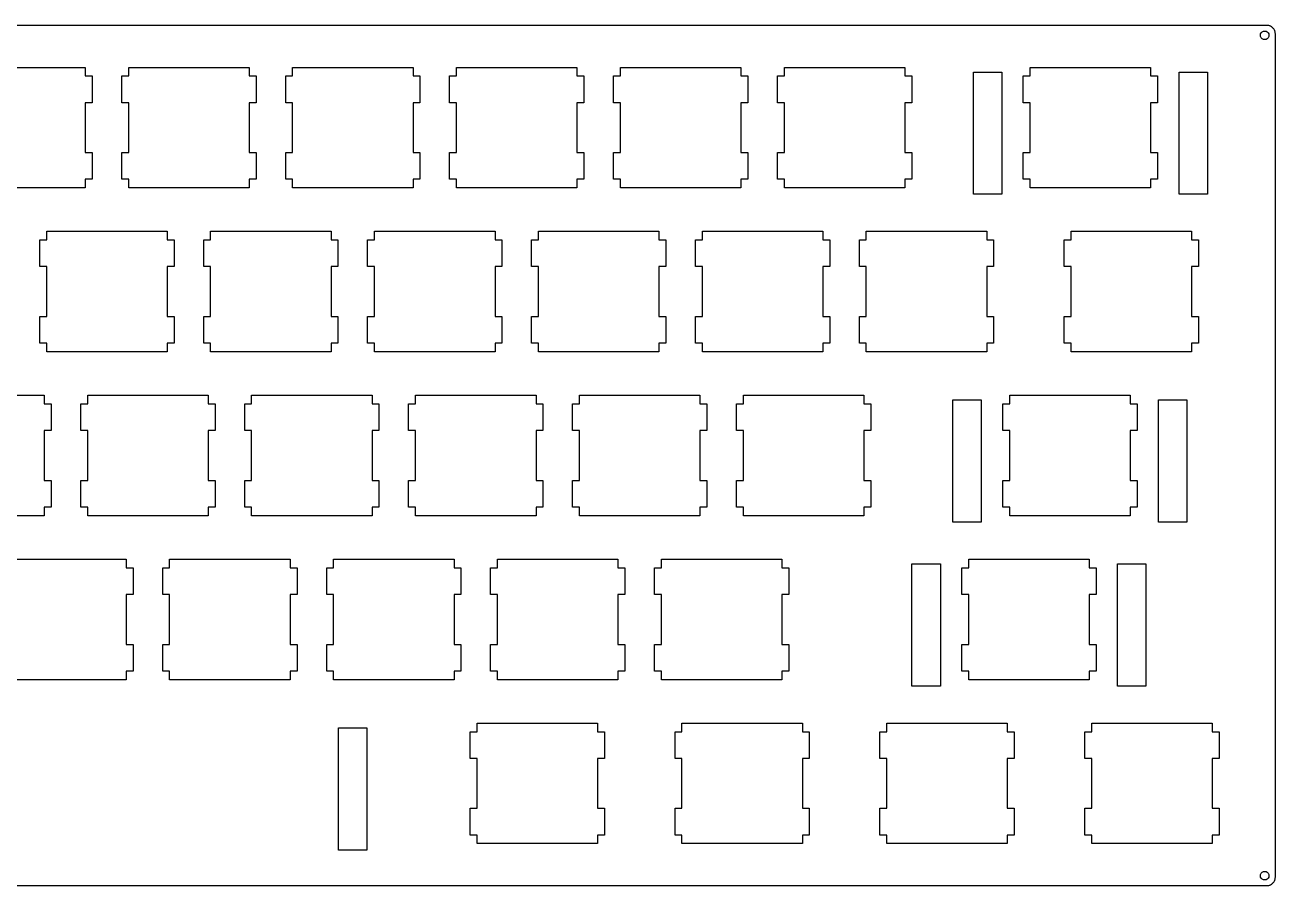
# Model space of a CAD drawing. Extents: x 0 to 291, y 0 to 100.
# Drawn here: x 145.4 to 290.6, y 0.1 to 100.2 of the extents above; entities that cross this region are included whole.
import ezdxf

# ---------------------------------------------------------------- set-up
doc = ezdxf.new("R2010")
doc.units = 0
doc.layers.get('0').update_dxf_attribs({"linetype": 'CONTINUOUS'})

msp = doc.modelspace()

# ---------------------------------------------------------------- linework, layer by layer
at = {"color": 0}
for p, q in [((1.09416, 100.156), (289.644, 100.156)), ((288.944, 98.9556), (288.968, 99.1112)), ((288.968, 98.8011), (288.944, 98.9556)), ((288.968, 99.1112), (289.039, 99.2505)), ((289.039, 98.6621), (288.968, 98.8011)), ((289.039, 99.2505), (289.15, 99.3606)), ((289.15, 99.3606), (289.289, 99.4322)), ((289.289, 99.4322), (289.443, 99.4558)), ((289.443, 99.4558), (289.599, 99.4322)), ((289.599, 99.4322), (289.738, 99.3606)), ((289.644, 100.156), (289.722, 100.153)), ((289.722, 100.153), (289.8, 100.143)), ((289.738, 99.3606), (289.848, 99.2505)), ((289.8, 100.143), (289.877, 100.128)), ((289.848, 99.2505), (289.92, 99.1112)), ((289.92, 98.8011), (289.848, 98.6621)), ((289.877, 100.128), (289.953, 100.106)), ((289.92, 99.1112), (289.943, 98.9556)), ((289.943, 98.9556), (289.92, 98.8011)), ((289.953, 100.106), (290.027, 100.08)), ((290.027, 100.08), (290.098, 100.047)), ((290.098, 100.047), (290.165, 100.008)), ((290.165, 100.008), (290.231, 99.9642)), ((290.231, 99.9642), (290.293, 99.9162)), ((290.293, 99.9162), (290.351, 99.8622)), ((290.351, 99.8622), (290.403, 99.8044)), ((290.403, 99.8044), (290.453, 99.7437)), ((290.453, 99.7437), (290.497, 99.6777)), ((290.497, 99.6777), (290.535, 99.61)), ((290.535, 99.61), (290.568, 99.5384)), ((290.568, 99.5384), (290.595, 99.4653)), ((290.595, 99.4653), (290.616, 99.3881)), ((290.616, 99.3881), (290.632, 99.3126)), ((290.632, 99.3126), (290.641, 99.2339)), ((290.641, 99.2339), (290.643, 99.1553)), ((290.643, 99.1553), (290.643, 1.10519)), ((289.15, 98.5502), (289.039, 98.6621)), ((289.289, 98.48), (289.15, 98.5502)), ((289.443, 98.4553), (289.289, 98.48)), ((289.599, 98.48), (289.443, 98.4553)), ((289.738, 98.5502), (289.599, 98.48)), ((289.848, 98.6621), (289.738, 98.5502)), ((138.369, 95.2306), (152.368, 95.2306)), ((152.368, 95.2306), (152.368, 94.2301)), ((157.419, 94.2301), (157.419, 95.2306)), ((157.419, 95.2306), (171.418, 95.2306)), ((171.418, 95.2306), (171.418, 94.2301)), ((176.469, 94.2301), (176.469, 95.2306)), ((176.469, 95.2306), (190.468, 95.2306)), ((190.468, 95.2306), (190.468, 94.2301)), ((195.519, 94.2301), (195.519, 95.2306)), ((195.519, 95.2306), (209.518, 95.2306)), ((209.518, 95.2306), (209.518, 94.2301)), ((214.569, 94.2301), (214.569, 95.2306)), ((214.569, 95.2306), (228.568, 95.2306)), ((228.568, 95.2306), (228.568, 94.2301)), ((233.619, 94.2301), (233.619, 95.2306)), ((233.619, 95.2306), (247.618, 95.2306)), ((247.618, 95.2306), (247.618, 94.2301)), ((255.595, 94.681), (258.893, 94.681)), ((255.595, 80.4803), (255.595, 94.681)), ((258.893, 94.681), (258.893, 80.4803)), ((262.194, 94.2301), (262.194, 95.2306)), ((262.194, 95.2306), (276.193, 95.2306)), ((276.193, 95.2306), (276.193, 94.2301)), ((279.494, 94.681), (282.794, 94.681)), ((279.494, 80.4803), (279.494, 94.681)), ((282.794, 94.681), (282.794, 80.4803)), ((152.368, 94.2301), (153.169, 94.2301)), ((153.169, 94.2301), (153.169, 91.131)), ((156.618, 91.131), (156.618, 94.2301)), ((156.618, 94.2301), (157.419, 94.2301)), ((171.418, 94.2301), (172.219, 94.2301)), ((172.219, 94.2301), (172.219, 91.131)), ((175.668, 91.131), (175.668, 94.2301)), ((175.668, 94.2301), (176.469, 94.2301)), ((190.468, 94.2301), (191.269, 94.2301)), ((191.269, 94.2301), (191.269, 91.131)), ((194.718, 91.131), (194.718, 94.2301)), ((194.718, 94.2301), (195.519, 94.2301)), ((209.518, 94.2301), (210.319, 94.2301)), ((210.319, 94.2301), (210.319, 91.131)), ((213.768, 91.131), (213.768, 94.2301)), ((213.768, 94.2301), (214.569, 94.2301)), ((228.568, 94.2301), (229.369, 94.2301)), ((229.369, 94.2301), (229.369, 91.131)), ((232.818, 91.131), (232.818, 94.2301)), ((232.818, 94.2301), (233.619, 94.2301)), ((247.618, 94.2301), (248.419, 94.2301)), ((248.419, 94.2301), (248.419, 91.131)), ((261.393, 91.131), (261.393, 94.2301)), ((261.393, 94.2301), (262.194, 94.2301)), ((276.193, 94.2301), (276.994, 94.2301)), ((276.994, 94.2301), (276.994, 91.131)), ((153.169, 91.131), (152.368, 91.131)), ((152.368, 91.131), (152.368, 85.3309)), ((157.419, 91.131), (156.618, 91.131)), ((157.419, 85.3309), (157.419, 91.131)), ((172.219, 91.131), (171.418, 91.131)), ((171.418, 91.131), (171.418, 85.3309)), ((176.469, 91.131), (175.668, 91.131)), ((176.469, 85.3309), (176.469, 91.131)), ((191.269, 91.131), (190.468, 91.131)), ((190.468, 91.131), (190.468, 85.3309)), ((195.519, 91.131), (194.718, 91.131)), ((195.519, 85.3309), (195.519, 91.131)), ((210.319, 91.131), (209.518, 91.131)), ((209.518, 91.131), (209.518, 85.3309)), ((214.569, 91.131), (213.768, 91.131)), ((214.569, 85.3309), (214.569, 91.131)), ((229.369, 91.131), (228.568, 91.131)), ((228.568, 91.131), (228.568, 85.3309)), ((233.619, 91.131), (232.818, 91.131)), ((233.619, 85.3309), (233.619, 91.131)), ((248.419, 91.131), (247.618, 91.131)), ((247.618, 91.131), (247.618, 85.3309)), ((262.194, 91.131), (261.393, 91.131)), ((262.194, 85.3309), (262.194, 91.131)), ((276.994, 91.131), (276.193, 91.131)), ((276.193, 91.131), (276.193, 85.3309)), ((152.368, 85.3309), (153.169, 85.3309)), ((153.169, 85.3309), (153.169, 82.2304)), ((156.618, 82.2304), (156.618, 85.3309)), ((156.618, 85.3309), (157.419, 85.3309)), ((171.418, 85.3309), (172.219, 85.3309)), ((172.219, 85.3309), (172.219, 82.2304)), ((175.668, 82.2304), (175.668, 85.3309)), ((175.668, 85.3309), (176.469, 85.3309)), ((190.468, 85.3309), (191.269, 85.3309)), ((191.269, 85.3309), (191.269, 82.2304)), ((194.718, 82.2304), (194.718, 85.3309)), ((194.718, 85.3309), (195.519, 85.3309)), ((209.518, 85.3309), (210.319, 85.3309)), ((210.319, 85.3309), (210.319, 82.2304)), ((213.768, 82.2304), (213.768, 85.3309)), ((213.768, 85.3309), (214.569, 85.3309)), ((228.568, 85.3309), (229.369, 85.3309)), ((229.369, 85.3309), (229.369, 82.2304)), ((232.818, 82.2304), (232.818, 85.3309)), ((232.818, 85.3309), (233.619, 85.3309)), ((247.618, 85.3309), (248.419, 85.3309)), ((248.419, 85.3309), (248.419, 82.2304)), ((261.393, 82.2304), (261.393, 85.3309)), ((261.393, 85.3309), (262.194, 85.3309)), ((276.193, 85.3309), (276.994, 85.3309)), ((276.994, 85.3309), (276.994, 82.2304)), ((152.368, 82.2304), (152.368, 81.2313)), ((153.169, 82.2304), (152.368, 82.2304)), ((157.419, 82.2304), (156.618, 82.2304)), ((157.419, 81.2313), (157.419, 82.2304)), ((171.418, 82.2304), (171.418, 81.2313)), ((172.219, 82.2304), (171.418, 82.2304)), ((176.469, 82.2304), (175.668, 82.2304)), ((176.469, 81.2313), (176.469, 82.2304)), ((190.468, 82.2304), (190.468, 81.2313)), ((191.269, 82.2304), (190.468, 82.2304)), ((195.519, 82.2304), (194.718, 82.2304)), ((195.519, 81.2313), (195.519, 82.2304)), ((209.518, 82.2304), (209.518, 81.2313)), ((210.319, 82.2304), (209.518, 82.2304)), ((214.569, 82.2304), (213.768, 82.2304)), ((214.569, 81.2313), (214.569, 82.2304)), ((228.568, 82.2304), (228.568, 81.2313)), ((229.369, 82.2304), (228.568, 82.2304)), ((233.619, 82.2304), (232.818, 82.2304)), ((233.619, 81.2313), (233.619, 82.2304)), ((247.618, 82.2304), (247.618, 81.2313)), ((248.419, 82.2304), (247.618, 82.2304)), ((262.194, 82.2304), (261.393, 82.2304)), ((262.194, 81.2313), (262.194, 82.2304)), ((276.193, 82.2304), (276.193, 81.2313)), ((276.994, 82.2304), (276.193, 82.2304)), ((152.368, 81.2313), (138.369, 81.2313)), ((171.418, 81.2313), (157.419, 81.2313)), ((190.468, 81.2313), (176.469, 81.2313)), ((209.518, 81.2313), (195.519, 81.2313)), ((228.568, 81.2313), (214.569, 81.2313)), ((247.618, 81.2313), (233.619, 81.2313)), ((258.893, 80.4803), (255.595, 80.4803)), ((276.193, 81.2313), (262.194, 81.2313)), ((282.794, 80.4803), (279.494, 80.4803)), ((147.894, 75.1801), (147.894, 76.1806)), ((147.894, 76.1806), (161.893, 76.1806)), ((161.893, 76.1806), (161.893, 75.1801)), ((166.944, 75.1801), (166.944, 76.1806)), ((166.944, 76.1806), (180.943, 76.1806)), ((180.943, 76.1806), (180.943, 75.1801)), ((185.994, 75.1801), (185.994, 76.1806)), ((185.994, 76.1806), (199.993, 76.1806)), ((199.993, 76.1806), (199.993, 75.1801)), ((205.044, 75.1801), (205.044, 76.1806)), ((205.044, 76.1806), (219.043, 76.1806)), ((219.043, 76.1806), (219.043, 75.1801)), ((224.094, 75.1801), (224.094, 76.1806)), ((224.094, 76.1806), (238.093, 76.1806)), ((238.093, 76.1806), (238.093, 75.1801)), ((243.144, 75.1801), (243.144, 76.1806)), ((243.144, 76.1806), (257.143, 76.1806)), ((257.143, 76.1806), (257.143, 75.1801)), ((266.956, 75.1801), (266.956, 76.1806)), ((266.956, 76.1806), (280.957, 76.1806)), ((280.957, 76.1806), (280.957, 75.1801)), ((147.093, 72.081), (147.093, 75.1801)), ((147.093, 75.1801), (147.894, 75.1801)), ((161.893, 75.1801), (162.694, 75.1801)), ((162.694, 75.1801), (162.694, 72.081)), ((166.143, 72.081), (166.143, 75.1801)), ((166.143, 75.1801), (166.944, 75.1801)), ((180.943, 75.1801), (181.744, 75.1801)), ((181.744, 75.1801), (181.744, 72.081)), ((185.193, 72.081), (185.193, 75.1801)), ((185.193, 75.1801), (185.994, 75.1801)), ((199.993, 75.1801), (200.794, 75.1801)), ((200.794, 75.1801), (200.794, 72.081)), ((204.243, 72.081), (204.243, 75.1801)), ((204.243, 75.1801), (205.044, 75.1801)), ((219.043, 75.1801), (219.844, 75.1801)), ((219.844, 75.1801), (219.844, 72.081)), ((223.293, 72.081), (223.293, 75.1801)), ((223.293, 75.1801), (224.094, 75.1801)), ((238.093, 75.1801), (238.894, 75.1801)), ((238.894, 75.1801), (238.894, 72.081)), ((242.343, 72.081), (242.343, 75.1801)), ((242.343, 75.1801), (243.144, 75.1801)), ((257.143, 75.1801), (257.944, 75.1801)), ((257.944, 75.1801), (257.944, 72.081)), ((266.157, 72.081), (266.157, 75.1801)), ((266.157, 75.1801), (266.956, 75.1801)), ((280.957, 75.1801), (281.757, 75.1801)), ((281.757, 75.1801), (281.757, 72.081)), ((147.894, 72.081), (147.093, 72.081)), ((147.894, 66.2809), (147.894, 72.081)), ((162.694, 72.081), (161.893, 72.081)), ((161.893, 72.081), (161.893, 66.2809)), ((166.944, 72.081), (166.143, 72.081)), ((166.944, 66.2809), (166.944, 72.081)), ((181.744, 72.081), (180.943, 72.081)), ((180.943, 72.081), (180.943, 66.2809)), ((185.994, 72.081), (185.193, 72.081)), ((185.994, 66.2809), (185.994, 72.081)), ((200.794, 72.081), (199.993, 72.081)), ((199.993, 72.081), (199.993, 66.2809)), ((205.044, 72.081), (204.243, 72.081)), ((205.044, 66.2809), (205.044, 72.081)), ((219.844, 72.081), (219.043, 72.081)), ((219.043, 72.081), (219.043, 66.2809)), ((224.094, 72.081), (223.293, 72.081)), ((224.094, 66.2809), (224.094, 72.081)), ((238.894, 72.081), (238.093, 72.081)), ((238.093, 72.081), (238.093, 66.2809)), ((243.144, 72.081), (242.343, 72.081)), ((243.144, 66.2809), (243.144, 72.081)), ((257.944, 72.081), (257.143, 72.081)), ((257.143, 72.081), (257.143, 66.2809)), ((266.956, 72.081), (266.157, 72.081)), ((266.956, 66.2809), (266.956, 72.081)), ((281.757, 72.081), (280.957, 72.081)), ((280.957, 72.081), (280.957, 66.2809)), ((147.093, 63.1804), (147.093, 66.2809)), ((147.093, 66.2809), (147.894, 66.2809)), ((161.893, 66.2809), (162.694, 66.2809)), ((162.694, 66.2809), (162.694, 63.1804)), ((166.143, 63.1804), (166.143, 66.2809)), ((166.143, 66.2809), (166.944, 66.2809)), ((180.943, 66.2809), (181.744, 66.2809)), ((181.744, 66.2809), (181.744, 63.1804)), ((185.193, 63.1804), (185.193, 66.2809)), ((185.193, 66.2809), (185.994, 66.2809)), ((199.993, 66.2809), (200.794, 66.2809)), ((200.794, 66.2809), (200.794, 63.1804)), ((204.243, 63.1804), (204.243, 66.2809)), ((204.243, 66.2809), (205.044, 66.2809)), ((219.043, 66.2809), (219.844, 66.2809)), ((219.844, 66.2809), (219.844, 63.1804)), ((223.293, 63.1804), (223.293, 66.2809)), ((223.293, 66.2809), (224.094, 66.2809)), ((238.093, 66.2809), (238.894, 66.2809)), ((238.894, 66.2809), (238.894, 63.1804)), ((242.343, 63.1804), (242.343, 66.2809)), ((242.343, 66.2809), (243.144, 66.2809)), ((257.143, 66.2809), (257.944, 66.2809)), ((257.944, 66.2809), (257.944, 63.1804)), ((266.157, 63.1804), (266.157, 66.2809)), ((266.157, 66.2809), (266.956, 66.2809)), ((280.957, 66.2809), (281.757, 66.2809)), ((281.757, 66.2809), (281.757, 63.1804)), ((147.894, 63.1804), (147.093, 63.1804)), ((147.894, 62.1813), (147.894, 63.1804)), ((161.893, 63.1804), (161.893, 62.1813)), ((162.694, 63.1804), (161.893, 63.1804)), ((166.944, 63.1804), (166.143, 63.1804)), ((166.944, 62.1813), (166.944, 63.1804)), ((180.943, 63.1804), (180.943, 62.1813)), ((181.744, 63.1804), (180.943, 63.1804)), ((185.994, 63.1804), (185.193, 63.1804)), ((185.994, 62.1813), (185.994, 63.1804)), ((199.993, 63.1804), (199.993, 62.1813)), ((200.794, 63.1804), (199.993, 63.1804)), ((205.044, 63.1804), (204.243, 63.1804)), ((205.044, 62.1813), (205.044, 63.1804)), ((219.043, 63.1804), (219.043, 62.1813)), ((219.844, 63.1804), (219.043, 63.1804)), ((224.094, 63.1804), (223.293, 63.1804)), ((224.094, 62.1813), (224.094, 63.1804)), ((238.093, 63.1804), (238.093, 62.1813)), ((238.894, 63.1804), (238.093, 63.1804)), ((243.144, 63.1804), (242.343, 63.1804)), ((243.144, 62.1813), (243.144, 63.1804)), ((257.143, 63.1804), (257.143, 62.1813)), ((257.944, 63.1804), (257.143, 63.1804)), ((266.956, 63.1804), (266.157, 63.1804)), ((266.956, 62.1813), (266.956, 63.1804)), ((280.957, 63.1804), (280.957, 62.1813)), ((281.757, 63.1804), (280.957, 63.1804)), ((161.893, 62.1813), (147.894, 62.1813)), ((180.943, 62.1813), (166.944, 62.1813)), ((199.993, 62.1813), (185.994, 62.1813)), ((219.043, 62.1813), (205.044, 62.1813)), ((238.093, 62.1813), (224.094, 62.1813)), ((257.143, 62.1813), (243.144, 62.1813)), ((280.957, 62.1813), (266.956, 62.1813)), ((133.606, 57.1306), (147.606, 57.1306)), ((147.606, 57.1306), (147.606, 56.1301)), ((152.656, 56.1301), (152.656, 57.1306)), ((152.656, 57.1306), (166.656, 57.1306)), ((166.656, 57.1306), (166.656, 56.1301)), ((171.706, 56.1301), (171.706, 57.1306)), ((171.706, 57.1306), (185.707, 57.1306)), ((185.707, 57.1306), (185.707, 56.1301)), ((190.756, 56.1301), (190.756, 57.1306)), ((190.756, 57.1306), (204.757, 57.1306)), ((204.757, 57.1306), (204.757, 56.1301)), ((209.806, 56.1301), (209.806, 57.1306)), ((209.806, 57.1306), (223.807, 57.1306)), ((223.807, 57.1306), (223.807, 56.1301)), ((228.856, 56.1301), (228.856, 57.1306)), ((228.856, 57.1306), (242.857, 57.1306)), ((242.857, 57.1306), (242.857, 56.1301)), ((259.813, 56.1301), (259.813, 57.1306)), ((259.813, 57.1306), (273.812, 57.1306)), ((273.812, 57.1306), (273.812, 56.1301)), ((147.606, 56.1301), (148.405, 56.1301)), ((148.405, 56.1301), (148.405, 53.031)), ((151.856, 53.031), (151.856, 56.1301)), ((151.856, 56.1301), (152.656, 56.1301)), ((166.656, 56.1301), (167.457, 56.1301)), ((167.457, 56.1301), (167.457, 53.031)), ((170.906, 53.031), (170.906, 56.1301)), ((170.906, 56.1301), (171.706, 56.1301)), ((185.707, 56.1301), (186.507, 56.1301)), ((186.507, 56.1301), (186.507, 53.031)), ((189.957, 53.031), (189.957, 56.1301)), ((189.957, 56.1301), (190.756, 56.1301)), ((204.757, 56.1301), (205.557, 56.1301)), ((205.557, 56.1301), (205.557, 53.031)), ((209.007, 53.031), (209.007, 56.1301)), ((209.007, 56.1301), (209.806, 56.1301)), ((223.807, 56.1301), (224.607, 56.1301)), ((224.607, 56.1301), (224.607, 53.031)), ((228.057, 53.031), (228.057, 56.1301)), ((228.057, 56.1301), (228.856, 56.1301)), ((242.857, 56.1301), (243.657, 56.1301)), ((243.657, 56.1301), (243.657, 53.031)), ((253.213, 56.581), (256.512, 56.581)), ((253.213, 42.3803), (253.213, 56.581)), ((256.512, 56.581), (256.512, 42.3803)), ((259.013, 53.031), (259.013, 56.1301)), ((259.013, 56.1301), (259.813, 56.1301)), ((273.812, 56.1301), (274.613, 56.1301)), ((274.613, 56.1301), (274.613, 53.031)), ((277.113, 56.581), (280.413, 56.581)), ((277.113, 42.3803), (277.113, 56.581)), ((280.413, 56.581), (280.413, 42.3803)), ((148.405, 53.031), (147.606, 53.031)), ((147.606, 53.031), (147.606, 47.2309)), ((152.656, 53.031), (151.856, 53.031)), ((152.656, 47.2309), (152.656, 53.031)), ((167.457, 53.031), (166.656, 53.031)), ((166.656, 53.031), (166.656, 47.2309)), ((171.706, 53.031), (170.906, 53.031)), ((171.706, 47.2309), (171.706, 53.031)), ((186.507, 53.031), (185.707, 53.031)), ((185.707, 53.031), (185.707, 47.2309)), ((190.756, 53.031), (189.957, 53.031)), ((190.756, 47.2309), (190.756, 53.031)), ((205.557, 53.031), (204.757, 53.031)), ((204.757, 53.031), (204.757, 47.2309)), ((209.806, 53.031), (209.007, 53.031)), ((209.806, 47.2309), (209.806, 53.031)), ((224.607, 53.031), (223.807, 53.031)), ((223.807, 53.031), (223.807, 47.2309)), ((228.856, 53.031), (228.057, 53.031)), ((228.856, 47.2309), (228.856, 53.031)), ((243.657, 53.031), (242.857, 53.031)), ((242.857, 53.031), (242.857, 47.2309)), ((259.813, 53.031), (259.013, 53.031)), ((259.813, 47.2309), (259.813, 53.031)), ((274.613, 53.031), (273.812, 53.031)), ((273.812, 53.031), (273.812, 47.2309)), ((147.606, 47.2309), (148.405, 47.2309)), ((148.405, 47.2309), (148.405, 44.1304)), ((151.856, 44.1304), (151.856, 47.2309)), ((151.856, 47.2309), (152.656, 47.2309)), ((166.656, 47.2309), (167.457, 47.2309)), ((167.457, 47.2309), (167.457, 44.1304)), ((170.906, 44.1304), (170.906, 47.2309)), ((170.906, 47.2309), (171.706, 47.2309)), ((185.707, 47.2309), (186.507, 47.2309)), ((186.507, 47.2309), (186.507, 44.1304)), ((189.957, 44.1304), (189.957, 47.2309)), ((189.957, 47.2309), (190.756, 47.2309)), ((204.757, 47.2309), (205.557, 47.2309)), ((205.557, 47.2309), (205.557, 44.1304)), ((209.007, 44.1304), (209.007, 47.2309)), ((209.007, 47.2309), (209.806, 47.2309)), ((223.807, 47.2309), (224.607, 47.2309)), ((224.607, 47.2309), (224.607, 44.1304)), ((228.057, 44.1304), (228.057, 47.2309)), ((228.057, 47.2309), (228.856, 47.2309)), ((242.857, 47.2309), (243.657, 47.2309)), ((243.657, 47.2309), (243.657, 44.1304)), ((259.013, 44.1304), (259.013, 47.2309)), ((259.013, 47.2309), (259.813, 47.2309)), ((273.812, 47.2309), (274.613, 47.2309)), ((274.613, 47.2309), (274.613, 44.1304)), ((147.606, 44.1304), (147.606, 43.1313)), ((148.405, 44.1304), (147.606, 44.1304)), ((152.656, 44.1304), (151.856, 44.1304)), ((152.656, 43.1313), (152.656, 44.1304)), ((166.656, 44.1304), (166.656, 43.1313)), ((167.457, 44.1304), (166.656, 44.1304)), ((171.706, 44.1304), (170.906, 44.1304)), ((171.706, 43.1313), (171.706, 44.1304)), ((185.707, 44.1304), (185.707, 43.1313)), ((186.507, 44.1304), (185.707, 44.1304)), ((190.756, 44.1304), (189.957, 44.1304)), ((190.756, 43.1313), (190.756, 44.1304)), ((204.757, 44.1304), (204.757, 43.1313)), ((205.557, 44.1304), (204.757, 44.1304)), ((209.806, 44.1304), (209.007, 44.1304)), ((209.806, 43.1313), (209.806, 44.1304)), ((223.807, 44.1304), (223.807, 43.1313)), ((224.607, 44.1304), (223.807, 44.1304)), ((228.856, 44.1304), (228.057, 44.1304)), ((228.856, 43.1313), (228.856, 44.1304)), ((242.857, 44.1304), (242.857, 43.1313)), ((243.657, 44.1304), (242.857, 44.1304)), ((259.813, 44.1304), (259.013, 44.1304)), ((259.813, 43.1313), (259.813, 44.1304)), ((273.812, 44.1304), (273.812, 43.1313)), ((274.613, 44.1304), (273.812, 44.1304)), ((147.606, 43.1313), (133.606, 43.1313)), ((166.656, 43.1313), (152.656, 43.1313)), ((185.707, 43.1313), (171.706, 43.1313)), ((204.757, 43.1313), (190.756, 43.1313)), ((223.807, 43.1313), (209.806, 43.1313)), ((242.857, 43.1313), (228.856, 43.1313)), ((256.512, 42.3803), (253.213, 42.3803)), ((273.812, 43.1313), (259.813, 43.1313)), ((280.413, 42.3803), (277.113, 42.3803)), ((143.131, 38.0806), (157.132, 38.0806)), ((157.132, 38.0806), (157.132, 37.0801)), ((162.181, 37.0801), (162.181, 38.0806)), ((162.181, 38.0806), (176.182, 38.0806)), ((176.182, 38.0806), (176.182, 37.0801)), ((181.231, 37.0801), (181.231, 38.0806)), ((181.231, 38.0806), (195.232, 38.0806)), ((195.232, 38.0806), (195.232, 37.0801)), ((200.281, 37.0801), (200.281, 38.0806)), ((200.281, 38.0806), (214.282, 38.0806)), ((214.282, 38.0806), (214.282, 37.0801)), ((219.331, 37.0801), (219.331, 38.0806)), ((219.331, 38.0806), (233.332, 38.0806)), ((233.332, 38.0806), (233.332, 37.0801)), ((255.05, 37.0801), (255.05, 38.0806)), ((255.05, 38.0806), (269.049, 38.0806)), ((269.049, 38.0806), (269.049, 37.0801)), ((157.132, 37.0801), (157.932, 37.0801)), ((157.932, 37.0801), (157.932, 33.981)), ((161.382, 33.981), (161.382, 37.0801)), ((161.382, 37.0801), (162.181, 37.0801)), ((176.182, 37.0801), (176.982, 37.0801)), ((176.982, 37.0801), (176.982, 33.981)), ((180.432, 33.981), (180.432, 37.0801)), ((180.432, 37.0801), (181.231, 37.0801)), ((195.232, 37.0801), (196.032, 37.0801)), ((196.032, 37.0801), (196.032, 33.981)), ((199.482, 33.981), (199.482, 37.0801)), ((199.482, 37.0801), (200.281, 37.0801)), ((214.282, 37.0801), (215.082, 37.0801)), ((215.082, 37.0801), (215.082, 33.981)), ((218.532, 33.981), (218.532, 37.0801)), ((218.532, 37.0801), (219.331, 37.0801)), ((233.332, 37.0801), (234.132, 37.0801)), ((234.132, 37.0801), (234.132, 33.981)), ((248.449, 37.531), (251.75, 37.531)), ((248.449, 23.3302), (248.449, 37.531)), ((251.75, 37.531), (251.75, 23.3302)), ((254.249, 33.981), (254.249, 37.0801)), ((254.249, 37.0801), (255.05, 37.0801)), ((269.049, 37.0801), (269.85, 37.0801)), ((269.85, 37.0801), (269.85, 33.981)), ((272.35, 37.531), (275.65, 37.531)), ((272.35, 23.3302), (272.35, 37.531)), ((275.65, 37.531), (275.65, 23.3302)), ((157.932, 33.981), (157.132, 33.981)), ((157.132, 33.981), (157.132, 28.1809)), ((162.181, 33.981), (161.382, 33.981)), ((162.181, 28.1809), (162.181, 33.981)), ((176.982, 33.981), (176.182, 33.981)), ((176.182, 33.981), (176.182, 28.1809)), ((181.231, 33.981), (180.432, 33.981)), ((181.231, 28.1809), (181.231, 33.981)), ((196.032, 33.981), (195.232, 33.981)), ((195.232, 33.981), (195.232, 28.1809)), ((200.281, 33.981), (199.482, 33.981)), ((200.281, 28.1809), (200.281, 33.981)), ((215.082, 33.981), (214.282, 33.981)), ((214.282, 33.981), (214.282, 28.1809)), ((219.331, 33.981), (218.532, 33.981)), ((219.331, 28.1809), (219.331, 33.981)), ((234.132, 33.981), (233.332, 33.981)), ((233.332, 33.981), (233.332, 28.1809)), ((255.05, 33.981), (254.249, 33.981)), ((255.05, 28.1809), (255.05, 33.981)), ((269.85, 33.981), (269.049, 33.981)), ((269.049, 33.981), (269.049, 28.1809)), ((157.132, 28.1809), (157.932, 28.1809)), ((157.932, 28.1809), (157.932, 25.0803)), ((161.382, 25.0803), (161.382, 28.1809)), ((161.382, 28.1809), (162.181, 28.1809)), ((176.182, 28.1809), (176.982, 28.1809)), ((176.982, 28.1809), (176.982, 25.0803)), ((180.432, 25.0803), (180.432, 28.1809)), ((180.432, 28.1809), (181.231, 28.1809)), ((195.232, 28.1809), (196.032, 28.1809)), ((196.032, 28.1809), (196.032, 25.0803)), ((199.482, 25.0803), (199.482, 28.1809)), ((199.482, 28.1809), (200.281, 28.1809)), ((214.282, 28.1809), (215.082, 28.1809)), ((215.082, 28.1809), (215.082, 25.0803)), ((218.532, 25.0803), (218.532, 28.1809)), ((218.532, 28.1809), (219.331, 28.1809)), ((233.332, 28.1809), (234.132, 28.1809)), ((234.132, 28.1809), (234.132, 25.0803)), ((254.249, 25.0803), (254.249, 28.1809)), ((254.249, 28.1809), (255.05, 28.1809)), ((269.049, 28.1809), (269.85, 28.1809)), ((269.85, 28.1809), (269.85, 25.0803)), ((157.132, 25.0803), (157.132, 24.0812)), ((157.932, 25.0803), (157.132, 25.0803)), ((162.181, 25.0803), (161.382, 25.0803)), ((162.181, 24.0812), (162.181, 25.0803)), ((176.182, 25.0803), (176.182, 24.0812)), ((176.982, 25.0803), (176.182, 25.0803)), ((181.231, 25.0803), (180.432, 25.0803)), ((181.231, 24.0812), (181.231, 25.0803)), ((195.232, 25.0803), (195.232, 24.0812)), ((196.032, 25.0803), (195.232, 25.0803)), ((200.281, 25.0803), (199.482, 25.0803)), ((200.281, 24.0812), (200.281, 25.0803)), ((214.282, 25.0803), (214.282, 24.0812)), ((215.082, 25.0803), (214.282, 25.0803)), ((219.331, 25.0803), (218.532, 25.0803)), ((219.331, 24.0812), (219.331, 25.0803)), ((233.332, 25.0803), (233.332, 24.0812)), ((234.132, 25.0803), (233.332, 25.0803)), ((255.05, 25.0803), (254.249, 25.0803)), ((255.05, 24.0812), (255.05, 25.0803)), ((269.049, 25.0803), (269.049, 24.0812)), ((269.85, 25.0803), (269.049, 25.0803)), ((157.132, 24.0812), (143.131, 24.0812)), ((176.182, 24.0812), (162.181, 24.0812)), ((195.232, 24.0812), (181.231, 24.0812)), ((214.282, 24.0812), (200.281, 24.0812)), ((233.332, 24.0812), (219.331, 24.0812)), ((251.75, 23.3302), (248.449, 23.3302)), ((269.049, 24.0812), (255.05, 24.0812)), ((275.65, 23.3302), (272.35, 23.3302)), ((197.9, 18.0303), (197.9, 19.0307)), ((197.9, 19.0307), (211.899, 19.0307)), ((211.899, 19.0307), (211.899, 18.0303)), ((221.713, 18.0303), (221.713, 19.0307)), ((221.713, 19.0307), (235.712, 19.0307)), ((235.712, 19.0307), (235.712, 18.0303)), ((245.525, 18.0303), (245.525, 19.0307)), ((245.525, 19.0307), (259.524, 19.0307)), ((259.524, 19.0307), (259.524, 18.0303)), ((269.338, 18.0303), (269.338, 19.0307)), ((269.338, 19.0307), (283.337, 19.0307)), ((283.337, 19.0307), (283.337, 18.0303)), ((181.813, 18.4809), (185.113, 18.4809)), ((181.813, 4.28018), (181.813, 18.4809)), ((185.113, 18.4809), (185.113, 4.28018)), ((197.099, 14.931), (197.099, 18.0303)), ((197.099, 18.0303), (197.9, 18.0303)), ((211.899, 18.0303), (212.7, 18.0303)), ((212.7, 18.0303), (212.7, 14.931)), ((220.913, 14.931), (220.913, 18.0303)), ((220.913, 18.0303), (221.713, 18.0303)), ((235.712, 18.0303), (236.513, 18.0303)), ((236.513, 18.0303), (236.513, 14.931)), ((244.724, 14.931), (244.724, 18.0303)), ((244.724, 18.0303), (245.525, 18.0303)), ((259.524, 18.0303), (260.325, 18.0303)), ((260.325, 18.0303), (260.325, 14.931)), ((268.538, 14.931), (268.538, 18.0303)), ((268.538, 18.0303), (269.338, 18.0303)), ((283.337, 18.0303), (284.138, 18.0303)), ((284.138, 18.0303), (284.138, 14.931)), ((197.9, 14.931), (197.099, 14.931)), ((197.9, 9.13088), (197.9, 14.931)), ((212.7, 14.931), (211.899, 14.931)), ((211.899, 14.931), (211.899, 9.13088)), ((221.713, 14.931), (220.913, 14.931)), ((221.713, 9.13088), (221.713, 14.931)), ((236.513, 14.931), (235.712, 14.931)), ((235.712, 14.931), (235.712, 9.13088)), ((245.525, 14.931), (244.724, 14.931)), ((245.525, 9.13088), (245.525, 14.931)), ((260.325, 14.931), (259.524, 14.931)), ((259.524, 14.931), (259.524, 9.13088)), ((269.338, 14.931), (268.538, 14.931)), ((269.338, 9.13088), (269.338, 14.931)), ((284.138, 14.931), (283.337, 14.931)), ((283.337, 14.931), (283.337, 9.13088)), ((197.099, 6.03031), (197.099, 9.13088)), ((197.099, 9.13088), (197.9, 9.13088)), ((211.899, 9.13088), (212.7, 9.13088)), ((212.7, 9.13088), (212.7, 6.03031)), ((220.913, 6.03031), (220.913, 9.13088)), ((220.913, 9.13088), (221.713, 9.13088)), ((235.712, 9.13088), (236.513, 9.13088)), ((236.513, 9.13088), (236.513, 6.03031)), ((244.724, 6.03031), (244.724, 9.13088)), ((244.724, 9.13088), (245.525, 9.13088)), ((259.524, 9.13088), (260.325, 9.13088)), ((260.325, 9.13088), (260.325, 6.03031)), ((268.538, 6.03031), (268.538, 9.13088)), ((268.538, 9.13088), (269.338, 9.13088)), ((283.337, 9.13088), (284.138, 9.13088)), ((284.138, 9.13088), (284.138, 6.03031)), ((197.9, 6.03031), (197.099, 6.03031)), ((197.9, 5.03121), (197.9, 6.03031)), ((211.899, 6.03031), (211.899, 5.03121)), ((212.7, 6.03031), (211.899, 6.03031)), ((221.713, 6.03031), (220.913, 6.03031)), ((221.713, 5.03121), (221.713, 6.03031)), ((235.712, 6.03031), (235.712, 5.03121)), ((236.513, 6.03031), (235.712, 6.03031)), ((245.525, 6.03031), (244.724, 6.03031)), ((245.525, 5.03121), (245.525, 6.03031)), ((259.524, 6.03031), (259.524, 5.03121)), ((260.325, 6.03031), (259.524, 6.03031)), ((269.338, 6.03031), (268.538, 6.03031)), ((269.338, 5.03121), (269.338, 6.03031)), ((283.337, 6.03031), (283.337, 5.03121)), ((284.138, 6.03031), (283.337, 6.03031)), ((211.899, 5.03121), (197.9, 5.03121)), ((235.712, 5.03121), (221.713, 5.03121)), ((259.524, 5.03121), (245.525, 5.03121)), ((283.337, 5.03121), (269.338, 5.03121)), ((185.113, 4.28018), (181.813, 4.28018)), ((288.944, 1.30638), (288.968, 1.46072)), ((288.968, 1.46072), (289.039, 1.5999)), ((289.039, 1.5999), (289.15, 1.71015)), ((289.15, 1.71015), (289.289, 1.7818)), ((289.289, 1.7818), (289.443, 1.80523)), ((289.443, 1.80523), (289.599, 1.7818)), ((289.599, 1.7818), (289.738, 1.71015)), ((289.738, 1.71015), (289.848, 1.5999)), ((289.848, 1.5999), (289.92, 1.46072)), ((289.92, 1.46072), (289.943, 1.30638)), ((289.644, 0.106109), (1.09416, 0.106109)), ((288.968, 1.15066), (288.944, 1.30638)), ((289.039, 1.01148), (288.968, 1.15066)), ((289.15, 0.901238), (289.039, 1.01148)), ((289.289, 0.829578), (289.15, 0.901238)), ((289.443, 0.806154), (289.289, 0.829578)), ((289.599, 0.829578), (289.443, 0.806154)), ((289.738, 0.901238), (289.599, 0.829578)), ((289.722, 0.108865), (289.644, 0.106109)), ((289.8, 0.117133), (289.722, 0.108865)), ((289.848, 1.01148), (289.738, 0.901238)), ((289.877, 0.13367), (289.8, 0.117133)), ((289.92, 1.15066), (289.848, 1.01148)), ((289.953, 0.15434), (289.877, 0.13367)), ((289.943, 1.30638), (289.92, 1.15066)), ((290.027, 0.181901), (289.953, 0.15434)), ((290.098, 0.214974), (290.027, 0.181901)), ((290.165, 0.252181), (290.098, 0.214974)), ((290.231, 0.296278), (290.165, 0.252181)), ((290.293, 0.345888), (290.231, 0.296278)), ((290.351, 0.398254), (290.293, 0.345888)), ((290.403, 0.456131), (290.351, 0.398254)), ((290.453, 0.518142), (290.403, 0.456131)), ((290.497, 0.584288), (290.453, 0.518142)), ((290.535, 0.651813), (290.497, 0.584288)), ((290.568, 0.722094), (290.535, 0.651813)), ((290.595, 0.796505), (290.568, 0.722094)), ((290.616, 0.8723), (290.595, 0.796505)), ((290.632, 0.94947), (290.616, 0.8723)), ((290.641, 1.02802), (290.632, 0.94947)), ((290.643, 1.10519), (290.641, 1.02802))]:
    msp.add_line(p, q, dxfattribs=at)

doc.saveas('drawing.dxf')
